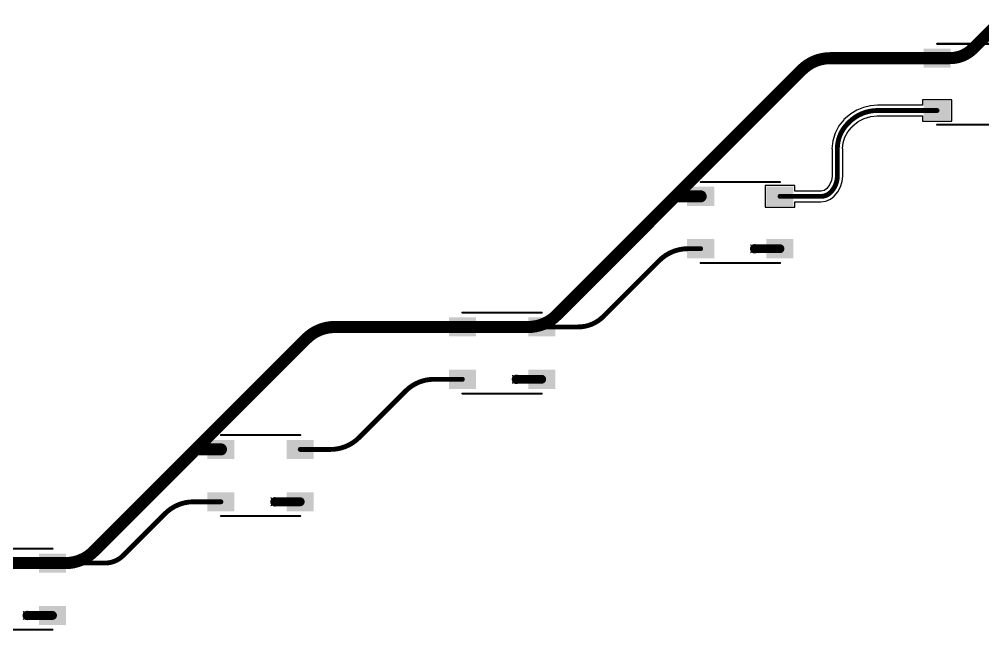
# Model space of a CAD drawing. Header units: inches. Extents: x -11 to 1110, y -7 to 455.
# Drawn here: x 349.4 to 410.2, y 145.4 to 183.9 of the extents above; entities that cross this region are included whole.
import ezdxf

# ---------------------------------------------------------------- set-up
doc = ezdxf.new("R2010")
doc.units = ezdxf.units.IN
for name, color, linetype in [('Bottom Layer', 5, 'Continuous'), ('Drill Drawing', 1, 'Continuous'), ('Top Layer', 1, 'Continuous'), ('Top Overlay', 2, 'Continuous'), ('Top Paste', 8, 'Continuous'), ('Top Solder', 216, 'Continuous'), ('Via Holes', 16, 'Continuous')]:
    doc.layers.add(name, color=color, linetype=linetype)

# ---------------------------------------------------------------- blocks, each defined once
blk = doc.blocks.new('WS2812B_B_W_102')
at = {"layer": 'Top Layer'}
for points in [[(-3.25, 2.15), (-1.75, 2.15), (-1.75, 1.15), (-3.25, 1.15)], [(3.25, 1.15), (1.75, 1.15), (1.75, 2.15), (3.25, 2.15)], [(-3.25, -1.15), (-1.75, -1.15), (-1.75, -2.15), (-3.25, -2.15)], [(1.75, -1.15), (3.25, -1.15), (3.25, -2.15), (1.75, -2.15)]]:
    blk.add_hatch(color=1, dxfattribs=at).paths.add_polyline_path(points)
at = {"layer": 'Top Paste'}
for points in [[(-3.25, 2.15), (-1.75, 2.15), (-1.75, 1.15), (-3.25, 1.15)], [(3.25, 1.15), (1.75, 1.15), (1.75, 2.15), (3.25, 2.15)], [(-3.25, -1.15), (-1.75, -1.15), (-1.75, -2.15), (-3.25, -2.15)], [(1.75, -1.15), (3.25, -1.15), (3.25, -2.15), (1.75, -2.15)]]:
    blk.add_hatch(color=8, dxfattribs=at).paths.add_polyline_path(points)
at = {"layer": 'Top Solder'}
for points in [[(-3.352, 2.252), (-1.648, 2.252), (-1.648, 1.048), (-3.352, 1.048)], [(3.352, 1.048), (1.648, 1.048), (1.648, 2.252), (3.352, 2.252)], [(-3.352, -1.048), (-1.648, -1.048), (-1.648, -2.252), (-3.352, -2.252)], [(1.648, -1.048), (3.352, -1.048), (3.352, -2.252), (1.648, -2.252)]]:
    blk.add_hatch(color=216, dxfattribs=at).paths.add_polyline_path(points)
at = {"layer": 'Top Overlay'}
for points in [[(-2.5, 2.551, 0.127, 0.127, 0), (2.5, 2.551, 0.127, 0.127, 0)], [(-3.556, 1.803, 0.254, 0.254, 0), (-3.429, 1.676, 0.254, 0.254, 0)], [(-3.556, 1.549, 0.254, 0.254, 0), (-3.556, 1.803, 0.254, 0.254, 0)], [(-3.556, 1.549, 0.254, 0.254, 0), (-3.429, 1.676, 0.254, 0.254, 0)], [(-2.5, -2.551, 0.127, 0.127, 0), (2.5, -2.551, 0.127, 0.127, 0)]]:
    blk.add_lwpolyline(points, format="xyseb", dxfattribs=at)
for points in [[(-2.532, 2.551, 0.0635, 0.0635, 1), (-2.468, 2.551, 0.0635, 0.0635, 1)], [(2.468, 2.551, 0.0635, 0.0635, 1), (2.532, 2.551, 0.0635, 0.0635, 1)], [(-3.619, 1.803, 0.127, 0.127, 1), (-3.493, 1.803, 0.127, 0.127, 1)], [(-3.619, 1.803, 0.127, 0.127, 1), (-3.493, 1.803, 0.127, 0.127, 1)], [(-3.619, 1.549, 0.127, 0.127, 1), (-3.493, 1.549, 0.127, 0.127, 1)], [(-3.619, 1.549, 0.127, 0.127, 1), (-3.493, 1.549, 0.127, 0.127, 1)], [(-3.493, 1.676, 0.127, 0.127, 1), (-3.365, 1.676, 0.127, 0.127, 1)], [(-3.493, 1.676, 0.127, 0.127, 1), (-3.365, 1.676, 0.127, 0.127, 1)], [(-2.532, -2.551, 0.0635, 0.0635, 1), (-2.468, -2.551, 0.0635, 0.0635, 1)], [(2.468, -2.551, 0.0635, 0.0635, 1), (2.532, -2.551, 0.0635, 0.0635, 1)]]:
    blk.add_lwpolyline(points, format="xyseb", close=True, dxfattribs=at)
blk = doc.blocks.new('WS2812B_B_W_110')
at = {"layer": 'Top Layer'}
for points in [[(-3.25, 2.15), (-1.75, 2.15), (-1.75, 1.15), (-3.25, 1.15)], [(3.25, 1.15), (1.75, 1.15), (1.75, 2.15), (3.25, 2.15)], [(-3.25, -1.15), (-1.75, -1.15), (-1.75, -2.15), (-3.25, -2.15)], [(1.75, -1.15), (3.25, -1.15), (3.25, -2.15), (1.75, -2.15)]]:
    blk.add_hatch(color=1, dxfattribs=at).paths.add_polyline_path(points)
at = {"layer": 'Top Paste'}
for points in [[(-3.25, 2.15), (-1.75, 2.15), (-1.75, 1.15), (-3.25, 1.15)], [(3.25, 1.15), (1.75, 1.15), (1.75, 2.15), (3.25, 2.15)], [(-3.25, -1.15), (-1.75, -1.15), (-1.75, -2.15), (-3.25, -2.15)], [(1.75, -1.15), (3.25, -1.15), (3.25, -2.15), (1.75, -2.15)]]:
    blk.add_hatch(color=8, dxfattribs=at).paths.add_polyline_path(points)
at = {"layer": 'Top Solder'}
for points in [[(-3.352, 2.252), (-1.648, 2.252), (-1.648, 1.048), (-3.352, 1.048)], [(3.352, 1.048), (1.648, 1.048), (1.648, 2.252), (3.352, 2.252)], [(-3.352, -1.048), (-1.648, -1.048), (-1.648, -2.252), (-3.352, -2.252)], [(1.648, -1.048), (3.352, -1.048), (3.352, -2.252), (1.648, -2.252)]]:
    blk.add_hatch(color=216, dxfattribs=at).paths.add_polyline_path(points)
at = {"layer": 'Top Overlay'}
for points in [[(-2.5, 2.551, 0.127, 0.127, 0), (2.5, 2.551, 0.127, 0.127, 0)], [(-3.556, 1.803, 0.254, 0.254, 0), (-3.429, 1.676, 0.254, 0.254, 0)], [(-3.556, 1.549, 0.254, 0.254, 0), (-3.556, 1.803, 0.254, 0.254, 0)], [(-3.556, 1.549, 0.254, 0.254, 0), (-3.429, 1.676, 0.254, 0.254, 0)], [(-2.5, -2.551, 0.127, 0.127, 0), (2.5, -2.551, 0.127, 0.127, 0)]]:
    blk.add_lwpolyline(points, format="xyseb", dxfattribs=at)
for points in [[(-2.532, 2.551, 0.0635, 0.0635, 1), (-2.468, 2.551, 0.0635, 0.0635, 1)], [(2.468, 2.551, 0.0635, 0.0635, 1), (2.532, 2.551, 0.0635, 0.0635, 1)], [(-3.619, 1.803, 0.127, 0.127, 1), (-3.493, 1.803, 0.127, 0.127, 1)], [(-3.619, 1.803, 0.127, 0.127, 1), (-3.493, 1.803, 0.127, 0.127, 1)], [(-3.619, 1.549, 0.127, 0.127, 1), (-3.493, 1.549, 0.127, 0.127, 1)], [(-3.619, 1.549, 0.127, 0.127, 1), (-3.493, 1.549, 0.127, 0.127, 1)], [(-3.493, 1.676, 0.127, 0.127, 1), (-3.365, 1.676, 0.127, 0.127, 1)], [(-3.493, 1.676, 0.127, 0.127, 1), (-3.365, 1.676, 0.127, 0.127, 1)], [(-2.532, -2.551, 0.0635, 0.0635, 1), (-2.468, -2.551, 0.0635, 0.0635, 1)], [(2.468, -2.551, 0.0635, 0.0635, 1), (2.532, -2.551, 0.0635, 0.0635, 1)]]:
    blk.add_lwpolyline(points, format="xyseb", close=True, dxfattribs=at)
blk = doc.blocks.new('WS2812B_B_W_119')
at = {"layer": 'Top Layer'}
for points in [[(-3.25, 2.15), (-1.75, 2.15), (-1.75, 1.15), (-3.25, 1.15)], [(3.25, 1.15), (1.75, 1.15), (1.75, 2.15), (3.25, 2.15)], [(-3.25, -1.15), (-1.75, -1.15), (-1.75, -2.15), (-3.25, -2.15)], [(1.75, -1.15), (3.25, -1.15), (3.25, -2.15), (1.75, -2.15)]]:
    blk.add_hatch(color=1, dxfattribs=at).paths.add_polyline_path(points)
at = {"layer": 'Top Paste'}
for points in [[(-3.25, 2.15), (-1.75, 2.15), (-1.75, 1.15), (-3.25, 1.15)], [(3.25, 1.15), (1.75, 1.15), (1.75, 2.15), (3.25, 2.15)], [(-3.25, -1.15), (-1.75, -1.15), (-1.75, -2.15), (-3.25, -2.15)], [(1.75, -1.15), (3.25, -1.15), (3.25, -2.15), (1.75, -2.15)]]:
    blk.add_hatch(color=8, dxfattribs=at).paths.add_polyline_path(points)
at = {"layer": 'Top Solder'}
for points in [[(-3.352, 2.252), (-1.648, 2.252), (-1.648, 1.048), (-3.352, 1.048)], [(3.352, 1.048), (1.648, 1.048), (1.648, 2.252), (3.352, 2.252)], [(-3.352, -1.048), (-1.648, -1.048), (-1.648, -2.252), (-3.352, -2.252)], [(1.648, -1.048), (3.352, -1.048), (3.352, -2.252), (1.648, -2.252)]]:
    blk.add_hatch(color=216, dxfattribs=at).paths.add_polyline_path(points)
at = {"layer": 'Top Overlay'}
for points in [[(-2.5, 2.551, 0.127, 0.127, 0), (2.5, 2.551, 0.127, 0.127, 0)], [(-3.556, 1.803, 0.254, 0.254, 0), (-3.429, 1.676, 0.254, 0.254, 0)], [(-3.556, 1.549, 0.254, 0.254, 0), (-3.556, 1.803, 0.254, 0.254, 0)], [(-3.556, 1.549, 0.254, 0.254, 0), (-3.429, 1.676, 0.254, 0.254, 0)], [(-2.5, -2.551, 0.127, 0.127, 0), (2.5, -2.551, 0.127, 0.127, 0)]]:
    blk.add_lwpolyline(points, format="xyseb", dxfattribs=at)
for points in [[(-2.532, 2.551, 0.0635, 0.0635, 1), (-2.468, 2.551, 0.0635, 0.0635, 1)], [(2.468, 2.551, 0.0635, 0.0635, 1), (2.532, 2.551, 0.0635, 0.0635, 1)], [(-3.619, 1.803, 0.127, 0.127, 1), (-3.493, 1.803, 0.127, 0.127, 1)], [(-3.619, 1.803, 0.127, 0.127, 1), (-3.493, 1.803, 0.127, 0.127, 1)], [(-3.619, 1.549, 0.127, 0.127, 1), (-3.493, 1.549, 0.127, 0.127, 1)], [(-3.619, 1.549, 0.127, 0.127, 1), (-3.493, 1.549, 0.127, 0.127, 1)], [(-3.493, 1.676, 0.127, 0.127, 1), (-3.365, 1.676, 0.127, 0.127, 1)], [(-3.493, 1.676, 0.127, 0.127, 1), (-3.365, 1.676, 0.127, 0.127, 1)], [(-2.532, -2.551, 0.0635, 0.0635, 1), (-2.468, -2.551, 0.0635, 0.0635, 1)], [(2.468, -2.551, 0.0635, 0.0635, 1), (2.532, -2.551, 0.0635, 0.0635, 1)]]:
    blk.add_lwpolyline(points, format="xyseb", close=True, dxfattribs=at)
blk = doc.blocks.new('WS2812B_B_W_128')
at = {"layer": 'Top Layer'}
for points in [[(-3.25, 2.15), (-1.75, 2.15), (-1.75, 1.15), (-3.25, 1.15)], [(3.25, 1.15), (1.75, 1.15), (1.75, 2.15), (3.25, 2.15)], [(-3.25, -1.15), (-1.75, -1.15), (-1.75, -2.15), (-3.25, -2.15)], [(1.75, -1.15), (3.25, -1.15), (3.25, -2.15), (1.75, -2.15)]]:
    blk.add_hatch(color=1, dxfattribs=at).paths.add_polyline_path(points)
at = {"layer": 'Top Paste'}
for points in [[(-3.25, 2.15), (-1.75, 2.15), (-1.75, 1.15), (-3.25, 1.15)], [(3.25, 1.15), (1.75, 1.15), (1.75, 2.15), (3.25, 2.15)], [(-3.25, -1.15), (-1.75, -1.15), (-1.75, -2.15), (-3.25, -2.15)], [(1.75, -1.15), (3.25, -1.15), (3.25, -2.15), (1.75, -2.15)]]:
    blk.add_hatch(color=8, dxfattribs=at).paths.add_polyline_path(points)
at = {"layer": 'Top Solder'}
for points in [[(-3.352, 2.252), (-1.648, 2.252), (-1.648, 1.048), (-3.352, 1.048)], [(3.352, 1.048), (1.648, 1.048), (1.648, 2.252), (3.352, 2.252)], [(-3.352, -1.048), (-1.648, -1.048), (-1.648, -2.252), (-3.352, -2.252)], [(1.648, -1.048), (3.352, -1.048), (3.352, -2.252), (1.648, -2.252)]]:
    blk.add_hatch(color=216, dxfattribs=at).paths.add_polyline_path(points)
at = {"layer": 'Top Overlay'}
for points in [[(-2.5, 2.551, 0.127, 0.127, 0), (2.5, 2.551, 0.127, 0.127, 0)], [(-3.556, 1.803, 0.254, 0.254, 0), (-3.429, 1.676, 0.254, 0.254, 0)], [(-3.556, 1.549, 0.254, 0.254, 0), (-3.556, 1.803, 0.254, 0.254, 0)], [(-3.556, 1.549, 0.254, 0.254, 0), (-3.429, 1.676, 0.254, 0.254, 0)], [(-2.5, -2.551, 0.127, 0.127, 0), (2.5, -2.551, 0.127, 0.127, 0)]]:
    blk.add_lwpolyline(points, format="xyseb", dxfattribs=at)
for points in [[(-2.532, 2.551, 0.0635, 0.0635, 1), (-2.468, 2.551, 0.0635, 0.0635, 1)], [(2.468, 2.551, 0.0635, 0.0635, 1), (2.532, 2.551, 0.0635, 0.0635, 1)], [(-3.619, 1.803, 0.127, 0.127, 1), (-3.493, 1.803, 0.127, 0.127, 1)], [(-3.619, 1.803, 0.127, 0.127, 1), (-3.493, 1.803, 0.127, 0.127, 1)], [(-3.619, 1.549, 0.127, 0.127, 1), (-3.493, 1.549, 0.127, 0.127, 1)], [(-3.619, 1.549, 0.127, 0.127, 1), (-3.493, 1.549, 0.127, 0.127, 1)], [(-3.493, 1.676, 0.127, 0.127, 1), (-3.365, 1.676, 0.127, 0.127, 1)], [(-3.493, 1.676, 0.127, 0.127, 1), (-3.365, 1.676, 0.127, 0.127, 1)], [(-2.532, -2.551, 0.0635, 0.0635, 1), (-2.468, -2.551, 0.0635, 0.0635, 1)], [(2.468, -2.551, 0.0635, 0.0635, 1), (2.532, -2.551, 0.0635, 0.0635, 1)]]:
    blk.add_lwpolyline(points, format="xyseb", close=True, dxfattribs=at)
blk = doc.blocks.new('WS2812B_B_W_137')
at = {"layer": 'Top Layer'}
for points in [[(-3.25, 2.15), (-1.75, 2.15), (-1.75, 1.15), (-3.25, 1.15)], [(3.25, 1.15), (1.75, 1.15), (1.75, 2.15), (3.25, 2.15)], [(-3.25, -1.15), (-1.75, -1.15), (-1.75, -2.15), (-3.25, -2.15)], [(1.75, -1.15), (3.25, -1.15), (3.25, -2.15), (1.75, -2.15)]]:
    blk.add_hatch(color=1, dxfattribs=at).paths.add_polyline_path(points)
at = {"layer": 'Top Paste'}
for points in [[(-3.25, 2.15), (-1.75, 2.15), (-1.75, 1.15), (-3.25, 1.15)], [(3.25, 1.15), (1.75, 1.15), (1.75, 2.15), (3.25, 2.15)], [(-3.25, -1.15), (-1.75, -1.15), (-1.75, -2.15), (-3.25, -2.15)], [(1.75, -1.15), (3.25, -1.15), (3.25, -2.15), (1.75, -2.15)]]:
    blk.add_hatch(color=8, dxfattribs=at).paths.add_polyline_path(points)
at = {"layer": 'Top Solder'}
for points in [[(-3.352, 2.252), (-1.648, 2.252), (-1.648, 1.048), (-3.352, 1.048)], [(3.352, 1.048), (1.648, 1.048), (1.648, 2.252), (3.352, 2.252)], [(-3.352, -1.048), (-1.648, -1.048), (-1.648, -2.252), (-3.352, -2.252)], [(1.648, -1.048), (3.352, -1.048), (3.352, -2.252), (1.648, -2.252)]]:
    blk.add_hatch(color=216, dxfattribs=at).paths.add_polyline_path(points)
at = {"layer": 'Top Overlay'}
for points in [[(-2.5, 2.551, 0.127, 0.127, 0), (2.5, 2.551, 0.127, 0.127, 0)], [(-3.556, 1.803, 0.254, 0.254, 0), (-3.429, 1.676, 0.254, 0.254, 0)], [(-3.556, 1.549, 0.254, 0.254, 0), (-3.556, 1.803, 0.254, 0.254, 0)], [(-3.556, 1.549, 0.254, 0.254, 0), (-3.429, 1.676, 0.254, 0.254, 0)], [(-2.5, -2.551, 0.127, 0.127, 0), (2.5, -2.551, 0.127, 0.127, 0)]]:
    blk.add_lwpolyline(points, format="xyseb", dxfattribs=at)
for points in [[(-2.532, 2.551, 0.0635, 0.0635, 1), (-2.468, 2.551, 0.0635, 0.0635, 1)], [(2.468, 2.551, 0.0635, 0.0635, 1), (2.532, 2.551, 0.0635, 0.0635, 1)], [(-3.619, 1.803, 0.127, 0.127, 1), (-3.493, 1.803, 0.127, 0.127, 1)], [(-3.619, 1.803, 0.127, 0.127, 1), (-3.493, 1.803, 0.127, 0.127, 1)], [(-3.619, 1.549, 0.127, 0.127, 1), (-3.493, 1.549, 0.127, 0.127, 1)], [(-3.619, 1.549, 0.127, 0.127, 1), (-3.493, 1.549, 0.127, 0.127, 1)], [(-3.493, 1.676, 0.127, 0.127, 1), (-3.365, 1.676, 0.127, 0.127, 1)], [(-3.493, 1.676, 0.127, 0.127, 1), (-3.365, 1.676, 0.127, 0.127, 1)], [(-2.532, -2.551, 0.0635, 0.0635, 1), (-2.468, -2.551, 0.0635, 0.0635, 1)], [(2.468, -2.551, 0.0635, 0.0635, 1), (2.532, -2.551, 0.0635, 0.0635, 1)]]:
    blk.add_lwpolyline(points, format="xyseb", close=True, dxfattribs=at)

msp = doc.modelspace()

# ---------------------------------------------------------------- hatches: boundary and pattern name
at = {"layer": 'Bottom Layer'}
h = msp.add_hatch(color=5, dxfattribs=at)
edge = h.paths.add_edge_path()
edge.add_arc((405.711, 181.485), 0.3, 0, 360)
h = msp.add_hatch(color=5, dxfattribs=at)
edge = h.paths.add_edge_path()
edge.add_arc((390.801, 172.773), 0.3, 0, 360)
h = msp.add_hatch(color=5, dxfattribs=at)
edge = h.paths.add_edge_path()
edge.add_arc((395.801, 169.473), 0.3, 0, 360)
h = msp.add_hatch(color=5, dxfattribs=at)
edge = h.paths.add_edge_path()
edge.add_arc((375.775, 164.542), 0.3, 0, 360)
h = msp.add_hatch(color=5, dxfattribs=at)
edge = h.paths.add_edge_path()
edge.add_arc((380.775, 161.242), 0.3, 0, 360)
h = msp.add_hatch(color=5, dxfattribs=at)
edge = h.paths.add_edge_path()
edge.add_arc((360.55, 156.822), 0.3, 0, 360)
h = msp.add_hatch(color=5, dxfattribs=at)
edge = h.paths.add_edge_path()
edge.add_arc((365.55, 153.522), 0.3, 0, 360)
h = msp.add_hatch(color=5, dxfattribs=at)
edge = h.paths.add_edge_path()
edge.add_arc((349.929, 146.359), 0.3, 0, 360)
at = {"layer": 'Top Layer'}
h = msp.add_hatch(color=1, dxfattribs=at)
edge = h.paths.add_edge_path()
edge.add_arc((405.711, 181.485), 0.3, 0, 360)
h = msp.add_hatch(color=1, dxfattribs=at)
edge = h.paths.add_edge_path()
edge.add_arc((390.801, 172.773), 0.3, 0, 360)
h = msp.add_hatch(color=1, dxfattribs=at)
edge = h.paths.add_edge_path()
edge.add_arc((395.801, 169.473), 0.3, 0, 360)
h = msp.add_hatch(color=1, dxfattribs=at)
edge = h.paths.add_edge_path()
edge.add_arc((375.775, 164.542), 0.3, 0, 360)
h = msp.add_hatch(color=1, dxfattribs=at)
edge = h.paths.add_edge_path()
edge.add_arc((380.775, 161.242), 0.3, 0, 360)
h = msp.add_hatch(color=1, dxfattribs=at)
edge = h.paths.add_edge_path()
edge.add_arc((360.55, 156.822), 0.3, 0, 360)
h = msp.add_hatch(color=1, dxfattribs=at)
edge = h.paths.add_edge_path()
edge.add_arc((365.55, 153.522), 0.3, 0, 360)
h = msp.add_hatch(color=1, dxfattribs=at)
edge = h.paths.add_edge_path()
edge.add_arc((349.929, 146.359), 0.3, 0, 360)
at = {"layer": 'Via Holes'}
h = msp.add_hatch(color=7, dxfattribs=at)
edge = h.paths.add_edge_path()
edge.add_arc((405.711, 181.485), 0.15, 0, 360)
h = msp.add_hatch(color=7, dxfattribs=at)
edge = h.paths.add_edge_path()
edge.add_arc((390.801, 172.773), 0.15, 0, 360)
h = msp.add_hatch(color=7, dxfattribs=at)
edge = h.paths.add_edge_path()
edge.add_arc((395.801, 169.473), 0.15, 0, 360)
h = msp.add_hatch(color=7, dxfattribs=at)
edge = h.paths.add_edge_path()
edge.add_arc((375.775, 164.542), 0.15, 0, 360)
h = msp.add_hatch(color=7, dxfattribs=at)
edge = h.paths.add_edge_path()
edge.add_arc((380.775, 161.242), 0.15, 0, 360)
h = msp.add_hatch(color=7, dxfattribs=at)
edge = h.paths.add_edge_path()
edge.add_arc((360.55, 156.822), 0.15, 0, 360)
h = msp.add_hatch(color=7, dxfattribs=at)
edge = h.paths.add_edge_path()
edge.add_arc((365.55, 153.522), 0.15, 0, 360)
h = msp.add_hatch(color=7, dxfattribs=at)
edge = h.paths.add_edge_path()
edge.add_arc((349.929, 146.359), 0.15, 0, 360)

# ---------------------------------------------------------------- linework, layer by layer
at = {"layer": 'Bottom Layer'}
for points in [[(398.769, 180.741, 0.762, 0.762, -0.198912), (400.565, 181.485, 0.762, 0.762, 0)], [(400.565, 181.485, 0.762, 0.762, 0), (405.711, 181.485, 0.762, 0.762, 0)], [(390.801, 172.773, 0.762, 0.762, 0), (398.769, 180.741, 0.762, 0.762, 0)], [(383.315, 165.286, 0.762, 0.762, 0), (390.801, 172.773, 0.762, 0.762, 0)], [(383.315, 165.286, 0.762, 0.762, -0.198912), (381.518, 164.542, 0.762, 0.762, 0)], [(367.526, 163.798, 0.762, 0.762, -0.198912), (369.322, 164.542, 0.762, 0.762, 0)], [(369.322, 164.542, 0.762, 0.762, 0), (375.775, 164.542, 0.762, 0.762, 0)], [(375.775, 164.542, 0.762, 0.762, 0), (381.518, 164.542, 0.762, 0.762, 0)], [(360.55, 156.822, 0.762, 0.762, 0), (367.526, 163.798, 0.762, 0.762, 0)], [(354.131, 150.403, 0.762, 0.762, 0), (360.55, 156.822, 0.762, 0.762, 0)], [(354.131, 150.403, 0.762, 0.762, -0.198912), (352.335, 149.659, 0.762, 0.762, 0)], [(344.929, 149.659, 0.762, 0.762, 0), (352.335, 149.659, 0.762, 0.762, 0)]]:
    msp.add_lwpolyline(points, format="xyseb", dxfattribs=at)
for points in [[(400.375, 181.485, 0.381, 0.381, 1), (400.756, 181.485, 0.381, 0.381, 1)], [(400.375, 181.485, 0.381, 0.381, 1), (400.756, 181.485, 0.381, 0.381, 1)], [(405.52, 181.485, 0.381, 0.381, 1), (405.901, 181.485, 0.381, 0.381, 1)], [(398.579, 180.741, 0.381, 0.381, 1), (398.96, 180.741, 0.381, 0.381, 1)], [(398.579, 180.741, 0.381, 0.381, 1), (398.96, 180.741, 0.381, 0.381, 1)], [(390.611, 172.773, 0.381, 0.381, 1), (390.992, 172.773, 0.381, 0.381, 1)], [(390.611, 172.773, 0.381, 0.381, 1), (390.992, 172.773, 0.381, 0.381, 1)], [(383.124, 165.286, 0.381, 0.381, 1), (383.505, 165.286, 0.381, 0.381, 1)], [(383.124, 165.286, 0.381, 0.381, 1), (383.505, 165.286, 0.381, 0.381, 1)], [(369.132, 164.542, 0.381, 0.381, 1), (369.513, 164.542, 0.381, 0.381, 1)], [(369.132, 164.542, 0.381, 0.381, 1), (369.513, 164.542, 0.381, 0.381, 1)], [(375.585, 164.542, 0.381, 0.381, 1), (375.966, 164.542, 0.381, 0.381, 1)], [(375.585, 164.542, 0.381, 0.381, 1), (375.966, 164.542, 0.381, 0.381, 1)], [(381.328, 164.542, 0.381, 0.381, 1), (381.709, 164.542, 0.381, 0.381, 1)], [(381.328, 164.542, 0.381, 0.381, 1), (381.709, 164.542, 0.381, 0.381, 1)], [(367.336, 163.798, 0.381, 0.381, 1), (367.717, 163.798, 0.381, 0.381, 1)], [(367.336, 163.798, 0.381, 0.381, 1), (367.717, 163.798, 0.381, 0.381, 1)], [(360.359, 156.822, 0.381, 0.381, 1), (360.74, 156.822, 0.381, 0.381, 1)], [(360.359, 156.822, 0.381, 0.381, 1), (360.74, 156.822, 0.381, 0.381, 1)], [(353.94, 150.403, 0.381, 0.381, 1), (354.321, 150.403, 0.381, 0.381, 1)], [(353.94, 150.403, 0.381, 0.381, 1), (354.321, 150.403, 0.381, 0.381, 1)], [(352.144, 149.659, 0.381, 0.381, 1), (352.525, 149.659, 0.381, 0.381, 1)], [(352.144, 149.659, 0.381, 0.381, 1), (352.525, 149.659, 0.381, 0.381, 1)]]:
    msp.add_lwpolyline(points, format="xyseb", close=True, dxfattribs=at)
at = {"layer": 'Drill Drawing'}
for points in [[(405.457, 181.739, 0.0508, 0.0508, 0), (405.711, 181.612, 0.0508, 0.0508, 0)], [(405.457, 181.739, 0.0508, 0.0508, 0), (405.584, 181.485, 0.0508, 0.0508, 0)], [(405.711, 181.612, 0.0508, 0.0508, 0), (405.965, 181.739, 0.0508, 0.0508, 0)], [(405.838, 181.485, 0.0508, 0.0508, 0), (405.965, 181.739, 0.0508, 0.0508, 0)], [(405.457, 181.231, 0.0508, 0.0508, 0), (405.584, 181.485, 0.0508, 0.0508, 0)], [(405.457, 181.231, 0.0508, 0.0508, 0), (405.711, 181.358, 0.0508, 0.0508, 0)], [(405.711, 181.358, 0.0508, 0.0508, 0), (405.965, 181.231, 0.0508, 0.0508, 0)], [(405.838, 181.485, 0.0508, 0.0508, 0), (405.965, 181.231, 0.0508, 0.0508, 0)], [(390.547, 173.027, 0.0508, 0.0508, 0), (390.801, 172.9, 0.0508, 0.0508, 0)], [(390.547, 173.027, 0.0508, 0.0508, 0), (390.674, 172.773, 0.0508, 0.0508, 0)], [(390.547, 172.519, 0.0508, 0.0508, 0), (390.674, 172.773, 0.0508, 0.0508, 0)], [(390.547, 172.519, 0.0508, 0.0508, 0), (390.801, 172.646, 0.0508, 0.0508, 0)], [(390.801, 172.9, 0.0508, 0.0508, 0), (391.055, 173.027, 0.0508, 0.0508, 0)], [(390.801, 172.646, 0.0508, 0.0508, 0), (391.055, 172.519, 0.0508, 0.0508, 0)], [(390.928, 172.773, 0.0508, 0.0508, 0), (391.055, 173.027, 0.0508, 0.0508, 0)], [(390.928, 172.773, 0.0508, 0.0508, 0), (391.055, 172.519, 0.0508, 0.0508, 0)], [(395.547, 169.727, 0.0508, 0.0508, 0), (395.801, 169.6, 0.0508, 0.0508, 0)], [(395.547, 169.727, 0.0508, 0.0508, 0), (395.674, 169.473, 0.0508, 0.0508, 0)], [(395.801, 169.6, 0.0508, 0.0508, 0), (396.055, 169.727, 0.0508, 0.0508, 0)], [(395.928, 169.473, 0.0508, 0.0508, 0), (396.055, 169.727, 0.0508, 0.0508, 0)], [(395.547, 169.219, 0.0508, 0.0508, 0), (395.674, 169.473, 0.0508, 0.0508, 0)], [(395.547, 169.219, 0.0508, 0.0508, 0), (395.801, 169.346, 0.0508, 0.0508, 0)], [(395.801, 169.346, 0.0508, 0.0508, 0), (396.055, 169.219, 0.0508, 0.0508, 0)], [(395.928, 169.473, 0.0508, 0.0508, 0), (396.055, 169.219, 0.0508, 0.0508, 0)], [(375.521, 164.796, 0.0508, 0.0508, 0), (375.775, 164.669, 0.0508, 0.0508, 0)], [(375.521, 164.796, 0.0508, 0.0508, 0), (375.648, 164.542, 0.0508, 0.0508, 0)], [(375.775, 164.669, 0.0508, 0.0508, 0), (376.029, 164.796, 0.0508, 0.0508, 0)], [(375.902, 164.542, 0.0508, 0.0508, 0), (376.029, 164.796, 0.0508, 0.0508, 0)], [(375.521, 164.288, 0.0508, 0.0508, 0), (375.648, 164.542, 0.0508, 0.0508, 0)], [(375.521, 164.288, 0.0508, 0.0508, 0), (375.775, 164.415, 0.0508, 0.0508, 0)], [(375.775, 164.415, 0.0508, 0.0508, 0), (376.029, 164.288, 0.0508, 0.0508, 0)], [(375.902, 164.542, 0.0508, 0.0508, 0), (376.029, 164.288, 0.0508, 0.0508, 0)], [(380.521, 161.496, 0.0508, 0.0508, 0), (380.775, 161.369, 0.0508, 0.0508, 0)], [(380.521, 161.496, 0.0508, 0.0508, 0), (380.648, 161.242, 0.0508, 0.0508, 0)], [(380.521, 160.988, 0.0508, 0.0508, 0), (380.648, 161.242, 0.0508, 0.0508, 0)], [(380.521, 160.988, 0.0508, 0.0508, 0), (380.775, 161.115, 0.0508, 0.0508, 0)], [(380.775, 161.369, 0.0508, 0.0508, 0), (381.029, 161.496, 0.0508, 0.0508, 0)], [(380.775, 161.115, 0.0508, 0.0508, 0), (381.029, 160.988, 0.0508, 0.0508, 0)], [(380.902, 161.242, 0.0508, 0.0508, 0), (381.029, 161.496, 0.0508, 0.0508, 0)], [(380.902, 161.242, 0.0508, 0.0508, 0), (381.029, 160.988, 0.0508, 0.0508, 0)], [(360.296, 157.076, 0.0508, 0.0508, 0), (360.55, 156.949, 0.0508, 0.0508, 0)], [(360.296, 157.076, 0.0508, 0.0508, 0), (360.423, 156.822, 0.0508, 0.0508, 0)], [(360.296, 156.568, 0.0508, 0.0508, 0), (360.423, 156.822, 0.0508, 0.0508, 0)], [(360.55, 156.949, 0.0508, 0.0508, 0), (360.804, 157.076, 0.0508, 0.0508, 0)], [(360.677, 156.822, 0.0508, 0.0508, 0), (360.804, 157.076, 0.0508, 0.0508, 0)], [(360.677, 156.822, 0.0508, 0.0508, 0), (360.804, 156.568, 0.0508, 0.0508, 0)], [(360.296, 156.568, 0.0508, 0.0508, 0), (360.55, 156.695, 0.0508, 0.0508, 0)], [(360.55, 156.695, 0.0508, 0.0508, 0), (360.804, 156.568, 0.0508, 0.0508, 0)], [(365.296, 153.776, 0.0508, 0.0508, 0), (365.55, 153.649, 0.0508, 0.0508, 0)], [(365.296, 153.776, 0.0508, 0.0508, 0), (365.423, 153.522, 0.0508, 0.0508, 0)], [(365.55, 153.649, 0.0508, 0.0508, 0), (365.804, 153.776, 0.0508, 0.0508, 0)], [(365.677, 153.522, 0.0508, 0.0508, 0), (365.804, 153.776, 0.0508, 0.0508, 0)], [(365.296, 153.268, 0.0508, 0.0508, 0), (365.423, 153.522, 0.0508, 0.0508, 0)], [(365.296, 153.268, 0.0508, 0.0508, 0), (365.55, 153.395, 0.0508, 0.0508, 0)], [(365.55, 153.395, 0.0508, 0.0508, 0), (365.804, 153.268, 0.0508, 0.0508, 0)], [(365.677, 153.522, 0.0508, 0.0508, 0), (365.804, 153.268, 0.0508, 0.0508, 0)], [(349.675, 146.613, 0.0508, 0.0508, 0), (349.929, 146.486, 0.0508, 0.0508, 0)], [(349.675, 146.613, 0.0508, 0.0508, 0), (349.802, 146.359, 0.0508, 0.0508, 0)], [(349.929, 146.486, 0.0508, 0.0508, 0), (350.183, 146.613, 0.0508, 0.0508, 0)], [(350.056, 146.359, 0.0508, 0.0508, 0), (350.183, 146.613, 0.0508, 0.0508, 0)], [(349.675, 146.105, 0.0508, 0.0508, 0), (349.802, 146.359, 0.0508, 0.0508, 0)], [(349.675, 146.105, 0.0508, 0.0508, 0), (349.929, 146.232, 0.0508, 0.0508, 0)], [(349.929, 146.232, 0.0508, 0.0508, 0), (350.183, 146.105, 0.0508, 0.0508, 0)], [(350.056, 146.359, 0.0508, 0.0508, 0), (350.183, 146.105, 0.0508, 0.0508, 0)]]:
    msp.add_lwpolyline(points, format="xyseb", dxfattribs=at)
for points in [[(405.444, 181.739, 0.0254, 0.0254, 1), (405.47, 181.739, 0.0254, 0.0254, 1)], [(405.444, 181.739, 0.0254, 0.0254, 1), (405.47, 181.739, 0.0254, 0.0254, 1)], [(405.952, 181.739, 0.0254, 0.0254, 1), (405.978, 181.739, 0.0254, 0.0254, 1)], [(405.952, 181.739, 0.0254, 0.0254, 1), (405.978, 181.739, 0.0254, 0.0254, 1)], [(405.444, 181.231, 0.0254, 0.0254, 1), (405.47, 181.231, 0.0254, 0.0254, 1)], [(405.444, 181.231, 0.0254, 0.0254, 1), (405.47, 181.231, 0.0254, 0.0254, 1)], [(405.571, 181.485, 0.0254, 0.0254, 1), (405.597, 181.485, 0.0254, 0.0254, 1)], [(405.571, 181.485, 0.0254, 0.0254, 1), (405.597, 181.485, 0.0254, 0.0254, 1)], [(405.698, 181.612, 0.0254, 0.0254, 1), (405.724, 181.612, 0.0254, 0.0254, 1)], [(405.698, 181.612, 0.0254, 0.0254, 1), (405.724, 181.612, 0.0254, 0.0254, 1)], [(405.698, 181.358, 0.0254, 0.0254, 1), (405.724, 181.358, 0.0254, 0.0254, 1)], [(405.698, 181.358, 0.0254, 0.0254, 1), (405.724, 181.358, 0.0254, 0.0254, 1)], [(405.825, 181.485, 0.0254, 0.0254, 1), (405.851, 181.485, 0.0254, 0.0254, 1)], [(405.825, 181.485, 0.0254, 0.0254, 1), (405.851, 181.485, 0.0254, 0.0254, 1)], [(405.952, 181.231, 0.0254, 0.0254, 1), (405.978, 181.231, 0.0254, 0.0254, 1)], [(405.952, 181.231, 0.0254, 0.0254, 1), (405.978, 181.231, 0.0254, 0.0254, 1)], [(390.534, 173.027, 0.0254, 0.0254, 1), (390.56, 173.027, 0.0254, 0.0254, 1)], [(390.534, 173.027, 0.0254, 0.0254, 1), (390.56, 173.027, 0.0254, 0.0254, 1)], [(390.661, 172.773, 0.0254, 0.0254, 1), (390.687, 172.773, 0.0254, 0.0254, 1)], [(390.661, 172.773, 0.0254, 0.0254, 1), (390.687, 172.773, 0.0254, 0.0254, 1)], [(390.788, 172.9, 0.0254, 0.0254, 1), (390.814, 172.9, 0.0254, 0.0254, 1)], [(390.788, 172.9, 0.0254, 0.0254, 1), (390.814, 172.9, 0.0254, 0.0254, 1)], [(390.788, 172.646, 0.0254, 0.0254, 1), (390.814, 172.646, 0.0254, 0.0254, 1)], [(390.788, 172.646, 0.0254, 0.0254, 1), (390.814, 172.646, 0.0254, 0.0254, 1)], [(390.915, 172.773, 0.0254, 0.0254, 1), (390.941, 172.773, 0.0254, 0.0254, 1)], [(390.915, 172.773, 0.0254, 0.0254, 1), (390.941, 172.773, 0.0254, 0.0254, 1)], [(391.042, 173.027, 0.0254, 0.0254, 1), (391.068, 173.027, 0.0254, 0.0254, 1)], [(391.042, 173.027, 0.0254, 0.0254, 1), (391.068, 173.027, 0.0254, 0.0254, 1)], [(390.534, 172.519, 0.0254, 0.0254, 1), (390.56, 172.519, 0.0254, 0.0254, 1)], [(390.534, 172.519, 0.0254, 0.0254, 1), (390.56, 172.519, 0.0254, 0.0254, 1)], [(391.042, 172.519, 0.0254, 0.0254, 1), (391.068, 172.519, 0.0254, 0.0254, 1)], [(391.042, 172.519, 0.0254, 0.0254, 1), (391.068, 172.519, 0.0254, 0.0254, 1)], [(395.534, 169.727, 0.0254, 0.0254, 1), (395.56, 169.727, 0.0254, 0.0254, 1)], [(395.534, 169.727, 0.0254, 0.0254, 1), (395.56, 169.727, 0.0254, 0.0254, 1)], [(395.788, 169.6, 0.0254, 0.0254, 1), (395.814, 169.6, 0.0254, 0.0254, 1)], [(395.788, 169.6, 0.0254, 0.0254, 1), (395.814, 169.6, 0.0254, 0.0254, 1)], [(396.042, 169.727, 0.0254, 0.0254, 1), (396.068, 169.727, 0.0254, 0.0254, 1)], [(396.042, 169.727, 0.0254, 0.0254, 1), (396.068, 169.727, 0.0254, 0.0254, 1)], [(395.534, 169.219, 0.0254, 0.0254, 1), (395.56, 169.219, 0.0254, 0.0254, 1)], [(395.534, 169.219, 0.0254, 0.0254, 1), (395.56, 169.219, 0.0254, 0.0254, 1)], [(395.661, 169.473, 0.0254, 0.0254, 1), (395.687, 169.473, 0.0254, 0.0254, 1)], [(395.661, 169.473, 0.0254, 0.0254, 1), (395.687, 169.473, 0.0254, 0.0254, 1)], [(395.788, 169.346, 0.0254, 0.0254, 1), (395.814, 169.346, 0.0254, 0.0254, 1)], [(395.788, 169.346, 0.0254, 0.0254, 1), (395.814, 169.346, 0.0254, 0.0254, 1)], [(395.915, 169.473, 0.0254, 0.0254, 1), (395.941, 169.473, 0.0254, 0.0254, 1)], [(395.915, 169.473, 0.0254, 0.0254, 1), (395.941, 169.473, 0.0254, 0.0254, 1)], [(396.042, 169.219, 0.0254, 0.0254, 1), (396.068, 169.219, 0.0254, 0.0254, 1)], [(396.042, 169.219, 0.0254, 0.0254, 1), (396.068, 169.219, 0.0254, 0.0254, 1)], [(375.508, 164.796, 0.0254, 0.0254, 1), (375.534, 164.796, 0.0254, 0.0254, 1)], [(375.508, 164.796, 0.0254, 0.0254, 1), (375.534, 164.796, 0.0254, 0.0254, 1)], [(375.762, 164.669, 0.0254, 0.0254, 1), (375.788, 164.669, 0.0254, 0.0254, 1)], [(375.762, 164.669, 0.0254, 0.0254, 1), (375.788, 164.669, 0.0254, 0.0254, 1)], [(376.016, 164.796, 0.0254, 0.0254, 1), (376.042, 164.796, 0.0254, 0.0254, 1)], [(376.016, 164.796, 0.0254, 0.0254, 1), (376.042, 164.796, 0.0254, 0.0254, 1)], [(375.508, 164.288, 0.0254, 0.0254, 1), (375.534, 164.288, 0.0254, 0.0254, 1)], [(375.508, 164.288, 0.0254, 0.0254, 1), (375.534, 164.288, 0.0254, 0.0254, 1)], [(375.635, 164.542, 0.0254, 0.0254, 1), (375.661, 164.542, 0.0254, 0.0254, 1)], [(375.635, 164.542, 0.0254, 0.0254, 1), (375.661, 164.542, 0.0254, 0.0254, 1)], [(375.762, 164.415, 0.0254, 0.0254, 1), (375.788, 164.415, 0.0254, 0.0254, 1)], [(375.762, 164.415, 0.0254, 0.0254, 1), (375.788, 164.415, 0.0254, 0.0254, 1)], [(375.889, 164.542, 0.0254, 0.0254, 1), (375.915, 164.542, 0.0254, 0.0254, 1)], [(375.889, 164.542, 0.0254, 0.0254, 1), (375.915, 164.542, 0.0254, 0.0254, 1)], [(376.016, 164.288, 0.0254, 0.0254, 1), (376.042, 164.288, 0.0254, 0.0254, 1)], [(376.016, 164.288, 0.0254, 0.0254, 1), (376.042, 164.288, 0.0254, 0.0254, 1)], [(380.508, 161.496, 0.0254, 0.0254, 1), (380.534, 161.496, 0.0254, 0.0254, 1)], [(380.508, 161.496, 0.0254, 0.0254, 1), (380.534, 161.496, 0.0254, 0.0254, 1)], [(380.508, 160.988, 0.0254, 0.0254, 1), (380.534, 160.988, 0.0254, 0.0254, 1)], [(380.508, 160.988, 0.0254, 0.0254, 1), (380.534, 160.988, 0.0254, 0.0254, 1)], [(380.635, 161.242, 0.0254, 0.0254, 1), (380.661, 161.242, 0.0254, 0.0254, 1)], [(380.635, 161.242, 0.0254, 0.0254, 1), (380.661, 161.242, 0.0254, 0.0254, 1)], [(380.762, 161.369, 0.0254, 0.0254, 1), (380.788, 161.369, 0.0254, 0.0254, 1)], [(380.762, 161.369, 0.0254, 0.0254, 1), (380.788, 161.369, 0.0254, 0.0254, 1)], [(380.762, 161.115, 0.0254, 0.0254, 1), (380.788, 161.115, 0.0254, 0.0254, 1)], [(380.762, 161.115, 0.0254, 0.0254, 1), (380.788, 161.115, 0.0254, 0.0254, 1)], [(380.889, 161.242, 0.0254, 0.0254, 1), (380.915, 161.242, 0.0254, 0.0254, 1)], [(380.889, 161.242, 0.0254, 0.0254, 1), (380.915, 161.242, 0.0254, 0.0254, 1)], [(381.016, 161.496, 0.0254, 0.0254, 1), (381.042, 161.496, 0.0254, 0.0254, 1)], [(381.016, 161.496, 0.0254, 0.0254, 1), (381.042, 161.496, 0.0254, 0.0254, 1)], [(381.016, 160.988, 0.0254, 0.0254, 1), (381.042, 160.988, 0.0254, 0.0254, 1)], [(381.016, 160.988, 0.0254, 0.0254, 1), (381.042, 160.988, 0.0254, 0.0254, 1)], [(360.283, 157.076, 0.0254, 0.0254, 1), (360.308, 157.076, 0.0254, 0.0254, 1)], [(360.283, 157.076, 0.0254, 0.0254, 1), (360.308, 157.076, 0.0254, 0.0254, 1)], [(360.41, 156.822, 0.0254, 0.0254, 1), (360.435, 156.822, 0.0254, 0.0254, 1)], [(360.41, 156.822, 0.0254, 0.0254, 1), (360.435, 156.822, 0.0254, 0.0254, 1)], [(360.537, 156.949, 0.0254, 0.0254, 1), (360.562, 156.949, 0.0254, 0.0254, 1)], [(360.537, 156.949, 0.0254, 0.0254, 1), (360.562, 156.949, 0.0254, 0.0254, 1)], [(360.664, 156.822, 0.0254, 0.0254, 1), (360.689, 156.822, 0.0254, 0.0254, 1)], [(360.664, 156.822, 0.0254, 0.0254, 1), (360.689, 156.822, 0.0254, 0.0254, 1)], [(360.791, 157.076, 0.0254, 0.0254, 1), (360.816, 157.076, 0.0254, 0.0254, 1)], [(360.791, 157.076, 0.0254, 0.0254, 1), (360.816, 157.076, 0.0254, 0.0254, 1)], [(360.283, 156.568, 0.0254, 0.0254, 1), (360.308, 156.568, 0.0254, 0.0254, 1)], [(360.283, 156.568, 0.0254, 0.0254, 1), (360.308, 156.568, 0.0254, 0.0254, 1)], [(360.537, 156.695, 0.0254, 0.0254, 1), (360.562, 156.695, 0.0254, 0.0254, 1)], [(360.537, 156.695, 0.0254, 0.0254, 1), (360.562, 156.695, 0.0254, 0.0254, 1)], [(360.791, 156.568, 0.0254, 0.0254, 1), (360.816, 156.568, 0.0254, 0.0254, 1)], [(360.791, 156.568, 0.0254, 0.0254, 1), (360.816, 156.568, 0.0254, 0.0254, 1)], [(365.283, 153.776, 0.0254, 0.0254, 1), (365.308, 153.776, 0.0254, 0.0254, 1)], [(365.283, 153.776, 0.0254, 0.0254, 1), (365.308, 153.776, 0.0254, 0.0254, 1)], [(365.791, 153.776, 0.0254, 0.0254, 1), (365.816, 153.776, 0.0254, 0.0254, 1)], [(365.791, 153.776, 0.0254, 0.0254, 1), (365.816, 153.776, 0.0254, 0.0254, 1)], [(365.283, 153.268, 0.0254, 0.0254, 1), (365.308, 153.268, 0.0254, 0.0254, 1)], [(365.283, 153.268, 0.0254, 0.0254, 1), (365.308, 153.268, 0.0254, 0.0254, 1)], [(365.41, 153.522, 0.0254, 0.0254, 1), (365.435, 153.522, 0.0254, 0.0254, 1)], [(365.41, 153.522, 0.0254, 0.0254, 1), (365.435, 153.522, 0.0254, 0.0254, 1)], [(365.537, 153.649, 0.0254, 0.0254, 1), (365.562, 153.649, 0.0254, 0.0254, 1)], [(365.537, 153.649, 0.0254, 0.0254, 1), (365.562, 153.649, 0.0254, 0.0254, 1)], [(365.537, 153.395, 0.0254, 0.0254, 1), (365.562, 153.395, 0.0254, 0.0254, 1)], [(365.537, 153.395, 0.0254, 0.0254, 1), (365.562, 153.395, 0.0254, 0.0254, 1)], [(365.664, 153.522, 0.0254, 0.0254, 1), (365.689, 153.522, 0.0254, 0.0254, 1)], [(365.664, 153.522, 0.0254, 0.0254, 1), (365.689, 153.522, 0.0254, 0.0254, 1)], [(365.791, 153.268, 0.0254, 0.0254, 1), (365.816, 153.268, 0.0254, 0.0254, 1)], [(365.791, 153.268, 0.0254, 0.0254, 1), (365.816, 153.268, 0.0254, 0.0254, 1)], [(349.662, 146.613, 0.0254, 0.0254, 1), (349.687, 146.613, 0.0254, 0.0254, 1)], [(349.662, 146.613, 0.0254, 0.0254, 1), (349.687, 146.613, 0.0254, 0.0254, 1)], [(349.916, 146.486, 0.0254, 0.0254, 1), (349.941, 146.486, 0.0254, 0.0254, 1)], [(349.916, 146.486, 0.0254, 0.0254, 1), (349.941, 146.486, 0.0254, 0.0254, 1)], [(350.17, 146.613, 0.0254, 0.0254, 1), (350.195, 146.613, 0.0254, 0.0254, 1)], [(350.17, 146.613, 0.0254, 0.0254, 1), (350.195, 146.613, 0.0254, 0.0254, 1)], [(349.662, 146.105, 0.0254, 0.0254, 1), (349.687, 146.105, 0.0254, 0.0254, 1)], [(349.662, 146.105, 0.0254, 0.0254, 1), (349.687, 146.105, 0.0254, 0.0254, 1)], [(349.789, 146.359, 0.0254, 0.0254, 1), (349.814, 146.359, 0.0254, 0.0254, 1)], [(349.789, 146.359, 0.0254, 0.0254, 1), (349.814, 146.359, 0.0254, 0.0254, 1)], [(349.916, 146.232, 0.0254, 0.0254, 1), (349.941, 146.232, 0.0254, 0.0254, 1)], [(349.916, 146.232, 0.0254, 0.0254, 1), (349.941, 146.232, 0.0254, 0.0254, 1)], [(350.043, 146.359, 0.0254, 0.0254, 1), (350.068, 146.359, 0.0254, 0.0254, 1)], [(350.043, 146.359, 0.0254, 0.0254, 1), (350.068, 146.359, 0.0254, 0.0254, 1)], [(350.17, 146.105, 0.0254, 0.0254, 1), (350.195, 146.105, 0.0254, 0.0254, 1)], [(350.17, 146.105, 0.0254, 0.0254, 1), (350.195, 146.105, 0.0254, 0.0254, 1)]]:
    msp.add_lwpolyline(points, format="xyseb", close=True, dxfattribs=at)
at = {"layer": 'Top Layer'}
for p, q in [((408.234, 178.866), (406.379, 178.866)), ((406.379, 178.866), (406.379, 178.525)), ((408.234, 177.511), (408.234, 178.866)), ((402.241, 178.214), (401.856, 177.978)), ((402.658, 178.387), (402.241, 178.214)), ((403.098, 178.492), (402.658, 178.387)), ((403.548, 178.528), (403.098, 178.492)), ((403.548, 178.525), (403.548, 178.528)), ((406.379, 178.525), (403.548, 178.525)), ((401.422, 177.596), (401.11, 177.217)), ((401.433, 177.611), (401.422, 177.596)), ((401.512, 177.684), (401.433, 177.611)), ((401.433, 177.611), (401.433, 177.611)), ((401.525, 177.695), (401.512, 177.684)), ((401.856, 177.978), (401.525, 177.695)), ((401.998, 177.219), (402.322, 177.484)), ((402.322, 177.484), (402.703, 177.688)), ((402.703, 177.688), (403.117, 177.814)), ((403.117, 177.814), (403.533, 177.855)), ((403.533, 177.855), (403.548, 177.852)), ((403.548, 177.852), (406.379, 177.852)), ((406.379, 177.852), (406.379, 177.511)), ((406.379, 177.511), (408.234, 177.511)), ((401.11, 177.217), (400.87, 176.768)), ((401.495, 176.509), (401.673, 176.841)), ((401.673, 176.841), (401.905, 177.124)), ((401.905, 177.124), (401.914, 177.13)), ((401.914, 177.13), (401.99, 177.207)), ((401.99, 177.207), (401.998, 177.219)), ((400.722, 176.281), (400.672, 175.774)), ((400.87, 176.768), (400.722, 176.281)), ((401.386, 176.149), (401.495, 176.509)), ((400.672, 175.774), (400.679, 175.774)), ((400.679, 175.774), (400.679, 174.067)), ((401.35, 175.784), (401.386, 176.149)), ((401.352, 175.774), (401.35, 175.784)), ((401.352, 174.067), (401.352, 175.774)), ((400.643, 173.772), (400.529, 173.497)), ((400.681, 174.057), (400.643, 173.772)), ((400.679, 174.067), (400.681, 174.057)), ((401.319, 173.714), (401.354, 174.067)), ((401.354, 174.067), (401.352, 174.067)), ((398.325, 173.454), (396.469, 173.454)), ((396.469, 173.454), (396.469, 172.099)), ((398.325, 173.113), (398.325, 173.454)), ((400.34, 173.255), (400.181, 173.149)), ((400.345, 173.263), (400.34, 173.255)), ((400.354, 173.269), (400.345, 173.263)), ((400.529, 173.497), (400.354, 173.269)), ((401.049, 173.06), (401.216, 173.373)), ((401.216, 173.373), (401.319, 173.714)), ((399.984, 173.113), (398.325, 173.113)), ((399.993, 173.111), (399.984, 173.113)), ((400.181, 173.149), (399.993, 173.111)), ((400.291, 172.477), (400.578, 172.595)), ((400.578, 172.595), (400.824, 172.784)), ((400.823, 172.785), (401.049, 173.06)), ((400.824, 172.784), (400.823, 172.785)), ((396.469, 172.099), (398.325, 172.099)), ((398.325, 172.099), (398.325, 172.44)), ((398.325, 172.44), (399.984, 172.44)), ((399.984, 172.436), (400.291, 172.477)), ((399.984, 172.44), (399.984, 172.436))]:
    msp.add_line(p, q, dxfattribs=at)
for points in [[(409.575, 182.093, 0.762, 0.762, 0), (417.571, 190.088, 0.762, 0.762, 0)], [(409.575, 182.093, 0.762, 0.762, -0.198912), (408.117, 181.489, 0.762, 0.762, 0)], [(405.711, 181.489, 0.762, 0.762, 0), (407.307, 181.489, 0.762, 0.762, 0)], [(407.307, 181.489, 0.762, 0.762, 0), (408.117, 181.489, 0.762, 0.762, 0)], [(401.752, 177.445, 0.305, 0.305, -0.198912), (403.548, 178.189, 0.305, 0.305, 0)], [(403.548, 178.189, 0.305, 0.305, 0), (407.307, 178.189, 0.305, 0.305, 0)], [(401.015, 175.774, 0.305, 0.305, -0.198912), (401.676, 177.368, 0.305, 0.305, 0)], [(401.676, 177.368, 0.305, 0.305, 0), (401.752, 177.445, 0.305, 0.305, 0)], [(401.015, 174.067, 0.305, 0.305, 0), (401.015, 175.774, 0.305, 0.305, 0)], [(401.015, 174.067, 0.305, 0.305, -0.198912), (400.583, 173.025, 0.305, 0.305, 0)], [(390.801, 172.776, 0.762, 0.762, 0), (392.397, 172.776, 0.762, 0.762, 0)], [(400.583, 173.025, 0.305, 0.305, -0.198912), (399.984, 172.776, 0.305, 0.305, 0)], [(397.397, 172.776, 0.305, 0.305, 0), (399.984, 172.776, 0.305, 0.305, 0)], [(389.789, 168.732, 0.305, 0.305, -0.198912), (391.585, 169.476, 0.305, 0.305, 0)], [(391.585, 169.476, 0.305, 0.305, 0), (392.397, 169.476, 0.305, 0.305, 0)], [(395.801, 169.476, 0.559, 0.559, 0), (397.397, 169.476, 0.559, 0.559, 0)], [(386.258, 165.202, 0.305, 0.305, 0), (389.789, 168.732, 0.305, 0.305, 0)], [(386.258, 165.202, 0.305, 0.305, -0.198912), (384.675, 164.546, 0.305, 0.305, 0)], [(375.775, 164.546, 0.762, 0.762, 0), (377.371, 164.546, 0.762, 0.762, 0)], [(382.371, 164.546, 0.305, 0.305, 0), (384.675, 164.546, 0.305, 0.305, 0)], [(373.786, 160.502, 0.305, 0.305, -0.198912), (375.582, 161.246, 0.305, 0.305, 0)], [(375.582, 161.246, 0.305, 0.305, 0), (377.371, 161.246, 0.305, 0.305, 0)], [(380.775, 161.246, 0.559, 0.559, 0), (382.371, 161.246, 0.559, 0.559, 0)], [(370.853, 157.569, 0.305, 0.305, 0), (373.786, 160.502, 0.305, 0.305, 0)], [(370.853, 157.569, 0.305, 0.305, -0.198912), (369.057, 156.825, 0.305, 0.305, 0)], [(360.55, 156.825, 0.762, 0.762, 0), (362.145, 156.825, 0.762, 0.762, 0)], [(367.145, 156.825, 0.305, 0.305, 0), (369.057, 156.825, 0.305, 0.305, 0)], [(365.55, 153.525, 0.559, 0.559, 0), (367.145, 153.525, 0.559, 0.559, 0)], [(358.623, 152.781, 0.305, 0.305, -0.198912), (360.419, 153.525, 0.305, 0.305, 0)], [(360.419, 153.525, 0.305, 0.305, 0), (362.145, 153.525, 0.305, 0.305, 0)], [(355.981, 150.139, 0.305, 0.305, 0), (358.623, 152.781, 0.305, 0.305, 0)], [(355.981, 150.139, 0.305, 0.305, -0.198912), (354.829, 149.662, 0.305, 0.305, 0)], [(351.524, 149.662, 0.305, 0.305, 0), (354.829, 149.662, 0.305, 0.305, 0)], [(349.929, 146.362, 0.559, 0.559, 0), (351.524, 146.362, 0.559, 0.559, 0)]]:
    msp.add_lwpolyline(points, format="xyseb", dxfattribs=at)
for points in [[(409.384, 182.093, 0.381, 0.381, 1), (409.765, 182.093, 0.381, 0.381, 1)], [(409.384, 182.093, 0.381, 0.381, 1), (409.765, 182.093, 0.381, 0.381, 1)], [(405.52, 181.489, 0.381, 0.381, 1), (405.901, 181.489, 0.381, 0.381, 1)], [(407.116, 181.489, 0.381, 0.381, 1), (407.497, 181.489, 0.381, 0.381, 1)], [(407.116, 181.489, 0.381, 0.381, 1), (407.497, 181.489, 0.381, 0.381, 1)], [(407.926, 181.489, 0.381, 0.381, 1), (408.307, 181.489, 0.381, 0.381, 1)], [(407.926, 181.489, 0.381, 0.381, 1), (408.307, 181.489, 0.381, 0.381, 1)], [(403.472, 178.189, 0.152, 0.152, 1), (403.624, 178.189, 0.152, 0.152, 1)], [(403.472, 178.189, 0.152, 0.152, 1), (403.624, 178.189, 0.152, 0.152, 1)], [(407.23, 178.189, 0.152, 0.152, 1), (407.383, 178.189, 0.152, 0.152, 1)], [(401.599, 177.368, 0.152, 0.152, 1), (401.752, 177.368, 0.152, 0.152, 1)], [(401.599, 177.368, 0.152, 0.152, 1), (401.752, 177.368, 0.152, 0.152, 1)], [(401.676, 177.445, 0.152, 0.152, 1), (401.828, 177.445, 0.152, 0.152, 1)], [(401.676, 177.445, 0.152, 0.152, 1), (401.828, 177.445, 0.152, 0.152, 1)], [(400.939, 175.774, 0.152, 0.152, 1), (401.091, 175.774, 0.152, 0.152, 1)], [(400.939, 175.774, 0.152, 0.152, 1), (401.091, 175.774, 0.152, 0.152, 1)], [(400.939, 174.067, 0.152, 0.152, 1), (401.091, 174.067, 0.152, 0.152, 1)], [(400.939, 174.067, 0.152, 0.152, 1), (401.091, 174.067, 0.152, 0.152, 1)], [(390.611, 172.776, 0.381, 0.381, 1), (390.992, 172.776, 0.381, 0.381, 1)], [(392.206, 172.776, 0.381, 0.381, 1), (392.587, 172.776, 0.381, 0.381, 1)], [(400.507, 173.025, 0.152, 0.152, 1), (400.66, 173.025, 0.152, 0.152, 1)], [(400.507, 173.025, 0.152, 0.152, 1), (400.66, 173.025, 0.152, 0.152, 1)], [(397.321, 172.776, 0.152, 0.152, 1), (397.473, 172.776, 0.152, 0.152, 1)], [(399.908, 172.776, 0.152, 0.152, 1), (400.06, 172.776, 0.152, 0.152, 1)], [(399.908, 172.776, 0.152, 0.152, 1), (400.06, 172.776, 0.152, 0.152, 1)], [(391.509, 169.476, 0.152, 0.152, 1), (391.661, 169.476, 0.152, 0.152, 1)], [(391.509, 169.476, 0.152, 0.152, 1), (391.661, 169.476, 0.152, 0.152, 1)], [(392.321, 169.476, 0.152, 0.152, 1), (392.473, 169.476, 0.152, 0.152, 1)], [(395.661, 169.476, 0.279, 0.279, 1), (395.941, 169.476, 0.279, 0.279, 1)], [(397.257, 169.476, 0.279, 0.279, 1), (397.536, 169.476, 0.279, 0.279, 1)], [(389.712, 168.732, 0.152, 0.152, 1), (389.865, 168.732, 0.152, 0.152, 1)], [(389.712, 168.732, 0.152, 0.152, 1), (389.865, 168.732, 0.152, 0.152, 1)], [(386.182, 165.202, 0.152, 0.152, 1), (386.334, 165.202, 0.152, 0.152, 1)], [(386.182, 165.202, 0.152, 0.152, 1), (386.334, 165.202, 0.152, 0.152, 1)], [(375.585, 164.546, 0.381, 0.381, 1), (375.966, 164.546, 0.381, 0.381, 1)], [(377.18, 164.546, 0.381, 0.381, 1), (377.561, 164.546, 0.381, 0.381, 1)], [(382.295, 164.546, 0.152, 0.152, 1), (382.447, 164.546, 0.152, 0.152, 1)], [(384.598, 164.546, 0.152, 0.152, 1), (384.751, 164.546, 0.152, 0.152, 1)], [(384.598, 164.546, 0.152, 0.152, 1), (384.751, 164.546, 0.152, 0.152, 1)], [(375.506, 161.246, 0.152, 0.152, 1), (375.658, 161.246, 0.152, 0.152, 1)], [(375.506, 161.246, 0.152, 0.152, 1), (375.658, 161.246, 0.152, 0.152, 1)], [(377.295, 161.246, 0.152, 0.152, 1), (377.447, 161.246, 0.152, 0.152, 1)], [(380.635, 161.246, 0.279, 0.279, 1), (380.915, 161.246, 0.279, 0.279, 1)], [(382.231, 161.246, 0.279, 0.279, 1), (382.51, 161.246, 0.279, 0.279, 1)], [(373.709, 160.502, 0.152, 0.152, 1), (373.862, 160.502, 0.152, 0.152, 1)], [(373.709, 160.502, 0.152, 0.152, 1), (373.862, 160.502, 0.152, 0.152, 1)], [(370.777, 157.569, 0.152, 0.152, 1), (370.929, 157.569, 0.152, 0.152, 1)], [(370.777, 157.569, 0.152, 0.152, 1), (370.929, 157.569, 0.152, 0.152, 1)], [(360.359, 156.825, 0.381, 0.381, 1), (360.74, 156.825, 0.381, 0.381, 1)], [(361.955, 156.825, 0.381, 0.381, 1), (362.336, 156.825, 0.381, 0.381, 1)], [(367.069, 156.825, 0.152, 0.152, 1), (367.222, 156.825, 0.152, 0.152, 1)], [(368.981, 156.825, 0.152, 0.152, 1), (369.133, 156.825, 0.152, 0.152, 1)], [(368.981, 156.825, 0.152, 0.152, 1), (369.133, 156.825, 0.152, 0.152, 1)], [(365.41, 153.525, 0.279, 0.279, 1), (365.689, 153.525, 0.279, 0.279, 1)], [(367.006, 153.525, 0.279, 0.279, 1), (367.285, 153.525, 0.279, 0.279, 1)], [(360.343, 153.525, 0.152, 0.152, 1), (360.495, 153.525, 0.152, 0.152, 1)], [(360.343, 153.525, 0.152, 0.152, 1), (360.495, 153.525, 0.152, 0.152, 1)], [(362.069, 153.525, 0.152, 0.152, 1), (362.222, 153.525, 0.152, 0.152, 1)], [(358.547, 152.781, 0.152, 0.152, 1), (358.699, 152.781, 0.152, 0.152, 1)], [(358.547, 152.781, 0.152, 0.152, 1), (358.699, 152.781, 0.152, 0.152, 1)], [(355.905, 150.139, 0.152, 0.152, 1), (356.057, 150.139, 0.152, 0.152, 1)], [(355.905, 150.139, 0.152, 0.152, 1), (356.057, 150.139, 0.152, 0.152, 1)], [(351.448, 149.662, 0.152, 0.152, 1), (351.601, 149.662, 0.152, 0.152, 1)], [(354.753, 149.662, 0.152, 0.152, 1), (354.906, 149.662, 0.152, 0.152, 1)], [(354.753, 149.662, 0.152, 0.152, 1), (354.906, 149.662, 0.152, 0.152, 1)], [(349.789, 146.362, 0.279, 0.279, 1), (350.068, 146.362, 0.279, 0.279, 1)], [(351.385, 146.362, 0.279, 0.279, 1), (351.664, 146.362, 0.279, 0.279, 1)]]:
    msp.add_lwpolyline(points, format="xyseb", close=True, dxfattribs=at)

# ---------------------------------------------------------------- block references
for name, p in [('WS2812B_B_W_137', (409.807, 179.839)), ('WS2812B_B_W_128', (394.897, 171.126)), ('WS2812B_B_W_119', (379.871, 162.896)), ('WS2812B_B_W_110', (364.645, 155.175)), ('WS2812B_B_W_102', (349.024, 148.012))]:
    msp.add_blockref(name, p)

doc.saveas('drawing.dxf')
